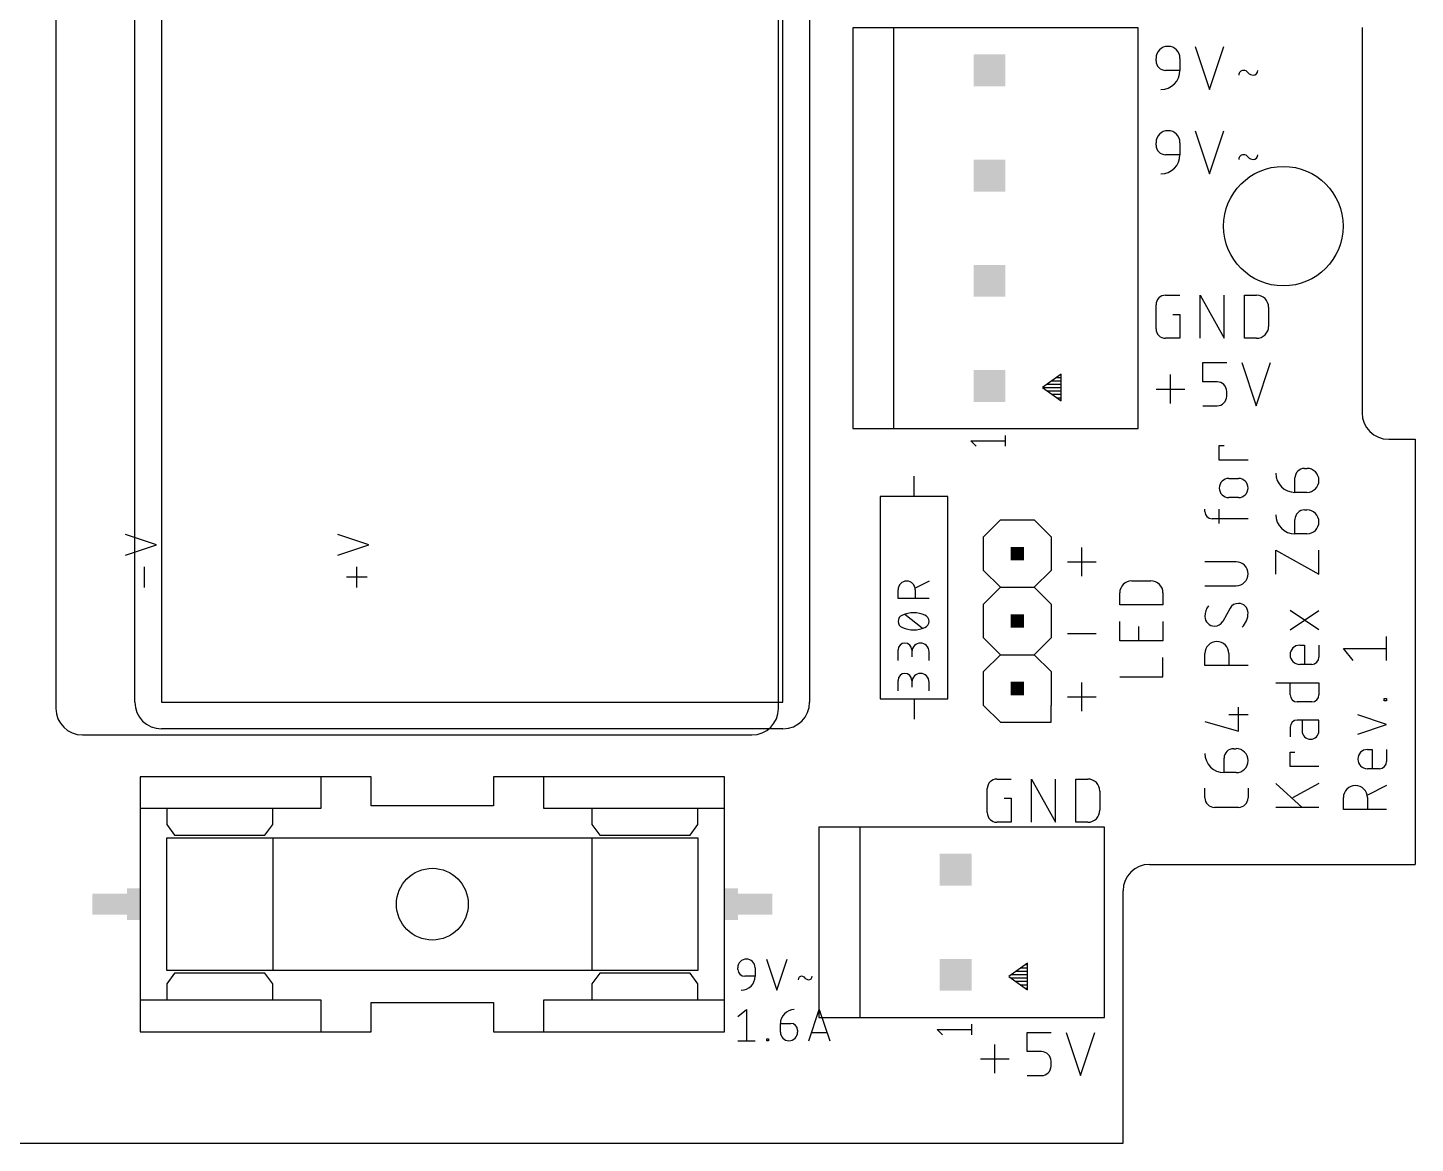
# Model space of a CAD drawing. Extents: x 0 to 124, y 0 to 91.
# Drawn here: x 71.3 to 123.5, y 0 to 42 of the extents above; entities that cross this region are included whole.
import ezdxf

# ---------------------------------------------------------------- set-up
doc = ezdxf.new("R2010")
doc.units = 0
for name, color, linetype in [('20', 30, 'CONTINUOUS'), ('21', 253, 'CONTINUOUS'), ('51', 253, 'CONTINUOUS')]:
    doc.layers.add(name, color=color, linetype=linetype)

# ---------------------------------------------------------------- blocks, each defined once
blk = doc.blocks.new('RECT')
blk.add_solid([(-0.5, -0.5), (0.5, -0.5), (-0.5, 0.5), (0.5, 0.5)])

msp = doc.modelspace()

# ---------------------------------------------------------------- linework, layer by layer
at = {"layer": '20'}
for p, q in [((121.5, 42), (121.5, 27.5)), ((122.5, 26.5), (123.5, 26.5)), ((123.5, 26.5), (123.5, 10.5)), ((113.5, 10.5), (123.5, 10.5)), ((112.5, 0), (112.5, 9.5)), ((11, 0), (112.5, 0))]:
    msp.add_line(p, q, dxfattribs=at)
for centre, radius in [((118.5352, 34.5249), 2.25), ((86.5, 9), 1.35)]:
    msp.add_circle(centre, radius, dxfattribs=at)
for centre, start, end in [((122.5, 27.5), 180, 270), ((113.5, 9.5), 90, 180)]:
    msp.add_arc(centre, 1, start, end, dxfattribs=at)
at = {"layer": '21'}
for p, q in [((72.33, 66.77), (72.33, 16.37)), ((99.53, 16.37), (99.53, 66.77)), ((75.3, 16.6), (75.3, 60.4)), ((76.3, 60.4), (76.3, 16.6)), ((99.7, 16.6), (99.7, 60.4)), ((100.7, 60.4), (100.7, 16.6)), ((103.8738, 41.9888), (102.3238, 41.9888)), ((102.3238, 41.9888), (102.3238, 26.9088)), ((113.0738, 41.9888), (103.8738, 41.9888)), ((103.8738, 26.9088), (103.8738, 41.9888)), ((113.0738, 26.9088), (113.0738, 41.9888)), ((115.214, 41.294), (115.7559, 39.6684)), ((115.7559, 39.6684), (116.2977, 41.294)), ((113.7412, 40.7522), (113.7412, 40.8425)), ((114.6443, 40.8425), (114.6443, 40.3909)), ((114.6443, 40.3909), (114.1024, 40.3909)), ((113.7412, 37.5772), (113.7412, 37.6675)), ((114.6443, 37.6675), (114.6443, 37.2159)), ((115.214, 38.1191), (115.7559, 36.4935)), ((115.7559, 36.4935), (116.2977, 38.1191)), ((114.6443, 37.2159), (114.1024, 37.2159)), ((114.1024, 31.9278), (114.6443, 31.9278)), ((115.4085, 30.3022), (115.4085, 31.9278)), ((115.4085, 31.9278), (116.3116, 30.3022)), ((116.3116, 30.3022), (116.3116, 31.9278)), ((117.0759, 30.3022), (117.0759, 31.9278)), ((117.0759, 31.9278), (117.5274, 31.9278)), ((113.7412, 30.6634), (113.7412, 31.5666)), ((117.979, 31.4762), (117.979, 30.7538)), ((114.3734, 31.2053), (114.6443, 31.2053)), ((114.6443, 31.2053), (114.6443, 30.3022)), ((114.6443, 30.3022), (114.1024, 30.3022)), ((117.5274, 30.3022), (117.0759, 30.3022)), ((115.4988, 28.6653), (115.4988, 29.3878)), ((115.4988, 29.3878), (116.4019, 29.3878)), ((116.9717, 29.3878), (117.5135, 27.7622)), ((117.5135, 27.7622), (118.0554, 29.3878)), ((110.1737, 28.9488), (109.4738, 28.4488)), ((110.0061, 28.829), (110.1737, 28.829)), ((110.1737, 27.9488), (110.1737, 28.9488)), ((114.2831, 27.8525), (114.2831, 28.9362)), ((109.4738, 28.4488), (110.1737, 27.9488)), ((109.4748, 28.448), (110.1737, 28.448)), ((109.6505, 28.575), (110.1737, 28.575)), ((109.6526, 28.321), (110.1737, 28.321)), ((109.8283, 28.702), (110.1737, 28.702)), ((113.7412, 28.3944), (114.8249, 28.3944)), ((116.0407, 28.6653), (115.4988, 28.6653)), ((116.4019, 28.1234), (116.4019, 28.3041)), ((109.8304, 28.194), (110.1737, 28.194)), ((110.0082, 28.067), (110.1737, 28.067)), ((115.4988, 27.7622), (116.0407, 27.7622)), ((102.3238, 26.9088), (103.8738, 26.9088)), ((103.8738, 26.9088), (113.0738, 26.9088)), ((108.0738, 26.2488), (108.0738, 26.6487)), ((106.9738, 26.2488), (106.7738, 26.4488)), ((106.7738, 26.4488), (108.0738, 26.4488)), ((116.1231, 25.7216), (116.1231, 26.2635)), ((116.1231, 26.2635), (116.3037, 26.2635)), ((117.2068, 25.7216), (116.1231, 25.7216)), ((104.6325, 24.3525), (104.6325, 25.1145)), ((119.3319, 25.4067), (119.4222, 25.4067)), ((116.4843, 25.0288), (116.8456, 25.0288)), ((118.9707, 24.5036), (118.9707, 25.0454)), ((103.3625, 24.3525), (103.3625, 16.7325)), ((105.9025, 24.3525), (103.3625, 24.3525)), ((105.9025, 16.7325), (105.9025, 24.3525)), ((116.8456, 24.3063), (116.4843, 24.3063)), ((119.4222, 24.5036), (118.9707, 24.5036)), ((115.5812, 23.7803), (115.5812, 23.8706)), ((117.2068, 23.5093), (115.8521, 23.5093)), ((116.1231, 23.3287), (116.1231, 23.8706)), ((119.3319, 23.8436), (119.4222, 23.8436)), ((107.2538, 22.8338), (107.8888, 23.4688)), ((107.8888, 23.4688), (109.1588, 23.4688)), ((109.1588, 23.4688), (109.7938, 22.8338)), ((118.9707, 22.9405), (118.9707, 23.4823)), ((76.1142, 22.5295), (74.9458, 22.9189)), ((74.9458, 22.14), (76.1142, 22.5295)), ((84.1142, 22.5295), (82.9458, 22.9189)), ((82.9458, 22.14), (84.1142, 22.5295)), ((107.2538, 21.5638), (107.2538, 22.8338)), ((109.7938, 22.8338), (109.7938, 21.5638)), ((119.4222, 22.9405), (118.9707, 22.9405)), ((110.9493, 21.3438), (110.9493, 22.4275)), ((118.2482, 21.4294), (118.2482, 22.3325)), ((118.2482, 22.3325), (119.8738, 21.4294)), ((119.8738, 21.4294), (119.8738, 22.3325)), ((75.6598, 20.9208), (75.6598, 21.6997)), ((83.6598, 20.9208), (83.6598, 21.6997)), ((107.8888, 20.9288), (107.2538, 21.5638)), ((109.7938, 21.5638), (109.1588, 20.9288)), ((110.4075, 21.8856), (111.4912, 21.8856)), ((116.7552, 21.8887), (115.5812, 21.8887)), ((84.0493, 21.3103), (83.2704, 21.3103)), ((105.2005, 21.1606), (104.6812, 20.901)), ((107.2538, 20.2937), (107.8888, 20.9288)), ((107.8888, 20.9288), (109.1588, 20.9288)), ((109.1588, 20.9288), (109.7938, 20.2937)), ((112.8275, 21.1723), (113.55, 21.1723)), ((115.5812, 20.9856), (116.7552, 20.9856)), ((104.032, 20.5115), (104.032, 20.8361)), ((105.2005, 20.5115), (104.032, 20.5115)), ((104.6812, 20.8361), (104.6812, 20.5115)), ((112.376, 20.2692), (112.376, 20.7207)), ((114.0016, 20.7207), (114.0016, 20.2692)), ((104.9408, 19.388), (104.2917, 19.9072)), ((107.2538, 19.0237), (107.2538, 20.2937)), ((109.7938, 20.2937), (109.7938, 19.0237)), ((114.0016, 20.2692), (112.376, 20.2692)), ((116.5295, 20.1449), (116.2585, 19.6482)), ((119.8738, 19.3314), (118.7901, 20.0539)), ((118.7901, 19.3314), (119.8738, 20.0539)), ((112.376, 18.9174), (112.376, 19.6399)), ((113.0984, 18.9174), (113.0984, 19.4593)), ((114.0016, 19.6399), (114.0016, 18.9174)), ((107.8888, 18.3888), (107.2538, 19.0237)), ((109.7938, 19.0237), (109.1588, 18.3888)), ((110.4075, 19.1869), (111.4912, 19.1869)), ((114.0016, 18.9174), (112.376, 18.9174)), ((122.4213, 18.1793), (122.4213, 19.0824)), ((104.032, 18.18), (104.032, 18.5695)), ((104.5513, 18.5695), (104.5513, 18.3099)), ((105.2005, 18.18), (105.2005, 18.5046)), ((107.2538, 17.7538), (107.8888, 18.3888)), ((107.8888, 18.3888), (109.1588, 18.3888)), ((109.1588, 18.3888), (109.7938, 17.7538)), ((114.0016, 17.5627), (114.0016, 18.2852)), ((115.5812, 17.9846), (115.5812, 18.4362)), ((116.4843, 18.4362), (116.4843, 17.9846)), ((119.1513, 18.7513), (119.3319, 18.7513)), ((119.3319, 18.7513), (119.3319, 18.0288)), ((119.8738, 18.7513), (119.8738, 18.2997)), ((121.1569, 18.1793), (120.7957, 18.6308)), ((120.7957, 18.6308), (122.4213, 18.6308)), ((117.2068, 17.9846), (115.5812, 17.9846)), ((119.6029, 18.0288), (119.1513, 18.0288)), ((104.032, 17.0371), (104.032, 17.4265)), ((104.5513, 17.4265), (104.5513, 17.1669)), ((105.2005, 17.0371), (105.2005, 17.3616)), ((107.2538, 16.4838), (107.2538, 17.7538)), ((109.7938, 17.7538), (109.7938, 16.4838)), ((110.9493, 16.2638), (110.9493, 17.3475)), ((112.376, 17.5627), (114.0016, 17.5627)), ((118.2482, 17.3371), (119.8738, 17.3371)), ((118.7901, 16.8856), (118.7901, 17.3371)), ((119.8738, 17.3371), (119.8738, 16.8856)), ((103.3625, 16.7325), (105.9025, 16.7325)), ((104.6325, 16.7325), (104.6325, 15.9705)), ((110.4075, 16.8056), (111.4912, 16.8056)), ((122.331, 16.6578), (122.331, 16.7481)), ((122.331, 16.7481), (122.4213, 16.7481)), ((122.4213, 16.7481), (122.4213, 16.6578)), ((76.3, 16.6), (99.7, 16.6)), ((107.2538, 16.4838), (107.8888, 15.8488)), ((109.7938, 15.8488), (109.7938, 16.4838)), ((116.8456, 15.5146), (116.8456, 16.4177)), ((119.6029, 16.6146), (119.061, 16.6146)), ((122.4213, 16.6578), (122.331, 16.6578)), ((107.8888, 15.8488), (109.1588, 15.8488)), ((109.1588, 15.8488), (109.7938, 15.8488)), ((115.5812, 15.8759), (116.8456, 15.5146)), ((116.4843, 16.1468), (117.2068, 16.1468)), ((119.8738, 15.9303), (119.061, 15.9303)), ((119.2416, 15.9303), (119.2416, 15.5239)), ((119.8738, 15.5239), (119.8738, 15.9303)), ((122.4213, 15.7651), (121.3376, 16.1264)), ((121.3376, 15.4039), (122.4213, 15.7651)), ((73.33, 15.37), (98.53, 15.37)), ((99.7, 15.6), (76.3, 15.6)), ((118.7901, 15.6594), (118.7901, 15.2981)), ((116.6649, 14.8546), (116.7552, 14.8546)), ((118.7901, 14.1816), (118.7901, 14.7234)), ((118.7901, 14.7234), (118.9707, 14.7234)), ((121.6988, 14.8238), (121.8794, 14.8238)), ((121.8794, 14.8238), (121.8794, 14.1013)), ((122.4213, 14.8238), (122.4213, 14.3722)), ((116.3037, 13.9515), (116.3037, 14.4934)), ((119.8738, 14.1816), (118.7901, 14.1816)), ((75.5, 13.8), (75.5, 5.4)), ((82.3, 13.8), (75.5, 13.8)), ((84.2, 13.8), (82.3, 13.8)), ((82.3, 13.8), (82.3, 12.6)), ((84.2, 12.7), (84.2, 13.8)), ((90.7, 13.8), (88.8, 13.8)), ((88.8, 13.8), (88.8, 12.7)), ((97.5, 13.8), (90.7, 13.8)), ((90.7, 12.6), (90.7, 13.8)), ((97.5, 12.6), (97.5, 13.8)), ((107.7524, 13.7103), (108.2943, 13.7103)), ((109.0585, 12.0847), (109.0585, 13.7103)), ((109.0585, 13.7103), (109.9616, 12.0847)), ((109.9616, 12.0847), (109.9616, 13.7103)), ((110.7259, 12.0847), (110.7259, 13.7103)), ((110.7259, 13.7103), (111.1774, 13.7103)), ((116.7552, 13.9515), (116.3037, 13.9515)), ((122.1504, 14.1013), (121.6988, 14.1013)), ((107.3912, 12.4459), (107.3912, 13.3491)), ((111.629, 13.2587), (111.629, 12.5363)), ((115.5812, 13.0062), (115.5812, 13.3674)), ((117.2068, 13.3674), (117.2068, 13.0062)), ((118.2482, 13.5481), (119.2416, 12.645)), ((119.8738, 13.5481), (118.8804, 13.0062)), ((122.4213, 13.4643), (121.6988, 13.1031)), ((82.3, 12.6), (75.5, 12.6)), ((76.5, 12.6), (76.5, 12)), ((80.5, 12), (80.5, 12.6)), ((88.8, 12.7), (84.2, 12.7)), ((92.5, 12.6), (90.7, 12.6)), ((96.5, 12.6), (92.5, 12.6)), ((92.5, 12.6), (92.5, 12)), ((97.5, 12.6), (96.5, 12.6)), ((96.5, 12), (96.5, 12.6)), ((97.5, 4.2), (97.5, 12.6)), ((108.0234, 12.9878), (108.2943, 12.9878)), ((108.2943, 12.9878), (108.2943, 12.0847)), ((116.8456, 12.645), (115.9424, 12.645)), ((119.8738, 12.645), (118.2482, 12.645)), ((120.7957, 12.5612), (120.7957, 13.0128)), ((122.4213, 12.5612), (120.7957, 12.5612)), ((121.6988, 13.0128), (121.6988, 12.5612)), ((108.2943, 12.0847), (107.7524, 12.0847)), ((111.1774, 12.0847), (110.7259, 12.0847)), ((76.5, 12), (76.8, 11.6)), ((76.5, 6.5), (76.5, 11.5)), ((76.5, 11.5), (80.5, 11.5)), ((76.5, 11.5), (80.5, 11.5)), ((76.8, 11.6), (80.2, 11.6)), ((80.2, 11.6), (80.5, 12)), ((80.5, 11.5), (92.5, 11.5)), ((80.5, 11.5), (80.5, 6.5)), ((92.5, 12), (92.8, 11.6)), ((92.5, 11.5), (96.5, 11.5)), ((92.5, 11.5), (92.5, 6.5)), ((92.5, 11.5), (96.5, 11.5)), ((92.8, 11.6), (96.2, 11.6)), ((96.2, 11.6), (96.5, 12)), ((96.5, 11.5), (96.5, 6.5)), ((102.6038, 11.8987), (101.0538, 11.8987)), ((101.0538, 11.8987), (101.0538, 4.7388)), ((111.8038, 11.8987), (102.6038, 11.8987)), ((102.6038, 4.7388), (102.6038, 11.8987)), ((111.8038, 4.7388), (111.8038, 11.8987)), ((99.0776, 6.9342), (99.4671, 5.7658)), ((99.4671, 5.7658), (99.8566, 6.9342)), ((80.5, 6.5), (76.5, 6.5)), ((80.5, 6.5), (76.5, 6.5)), ((76.8, 6.4), (76.5, 6)), ((80.2, 6.4), (76.8, 6.4)), ((80.5, 6), (80.2, 6.4)), ((92.5, 6.5), (80.5, 6.5)), ((96.5, 6.5), (92.5, 6.5)), ((96.5, 6.5), (92.5, 6.5)), ((92.8, 6.4), (92.5, 6)), ((96.2, 6.4), (92.8, 6.4)), ((96.5, 6), (96.2, 6.4)), ((97.9995, 6.5447), (97.9995, 6.6096)), ((98.6487, 6.2851), (98.2592, 6.2851)), ((98.6487, 6.6096), (98.6487, 6.2851)), ((108.9038, 6.7788), (108.2037, 6.2788)), ((108.2037, 6.2788), (108.9038, 5.7788)), ((108.3035, 6.35), (108.9038, 6.35)), ((108.4813, 6.477), (108.9038, 6.477)), ((108.6591, 6.604), (108.9038, 6.604)), ((108.8369, 6.731), (108.9038, 6.731)), ((108.9038, 5.7788), (108.9038, 6.7788)), ((76.5, 6), (76.5, 5.4)), ((80.5, 5.4), (80.5, 6)), ((92.5, 6), (92.5, 5.4)), ((96.5, 5.4), (96.5, 6)), ((108.2818, 6.223), (108.9038, 6.223)), ((108.4596, 6.096), (108.9038, 6.096)), ((108.6374, 5.969), (108.9038, 5.969)), ((108.8152, 5.842), (108.9038, 5.842)), ((75.5, 5.4), (75.5, 4.2)), ((75.5, 5.4), (76.5, 5.4)), ((76.5, 5.4), (80.5, 5.4)), ((80.5, 5.4), (82.3, 5.4)), ((82.3, 5.4), (82.3, 4.2)), ((84.2, 4.2), (84.2, 5.3)), ((84.2, 5.3), (88.8, 5.3)), ((88.8, 5.3), (88.8, 4.2)), ((90.7, 4.2), (90.7, 5.4)), ((90.7, 5.4), (97.5, 5.4)), ((97.9995, 4.7696), (98.3241, 5.0292)), ((98.3241, 5.0292), (98.3241, 3.8608)), ((100.6778, 3.8608), (101.0673, 5.0292)), ((101.0538, 4.7388), (102.6038, 4.7388)), ((101.0673, 5.0292), (101.4568, 3.8608)), ((102.6038, 4.7388), (111.8038, 4.7388)), ((75.5, 4.2), (82.3, 4.2)), ((82.3, 4.2), (84.2, 4.2)), ((88.8, 4.2), (90.7, 4.2)), ((90.7, 4.2), (97.5, 4.2)), ((99.5997, 4.5099), (99.9892, 4.5099)), ((99.5997, 4.1854), (99.5997, 4.5099)), ((100.2489, 4.2503), (100.2489, 4.1854)), ((105.7037, 4.0788), (105.5038, 4.2788)), ((105.5038, 4.2788), (106.8038, 4.2788)), ((106.8038, 4.0788), (106.8038, 4.4787)), ((97.9995, 3.8608), (98.6487, 3.8608)), ((99.0917, 3.8608), (99.0917, 3.9257)), ((99.0917, 3.9257), (99.1567, 3.9257)), ((99.1567, 3.8608), (99.0917, 3.8608)), ((99.1567, 3.9257), (99.1567, 3.8608)), ((101.3594, 4.1529), (100.7752, 4.1529)), ((107.6718, 2.6363), (107.6718, 3.72)), ((108.8876, 3.4491), (108.8876, 4.1715)), ((108.8876, 4.1715), (109.7907, 4.1715)), ((110.3604, 4.1715), (110.9023, 2.5459)), ((110.9023, 2.5459), (111.4441, 4.1715)), ((107.13, 3.1781), (108.2137, 3.1781)), ((109.4295, 3.4491), (108.8876, 3.4491)), ((109.7907, 2.9072), (109.7907, 3.0878)), ((108.8876, 2.5459), (109.4295, 2.5459))]:
    msp.add_line(p, q, dxfattribs=at)
for centre, radius, start, end in [((114.1928, 40.8425), 0.4516, 0, 180), ((114.1024, 40.7522), 0.3612, 180, 270), ((113.9218, 40.3909), 0.7225, 270, 0), ((117.0342, 40.2103), 0.1806, 89.999, 180), ((117.0342, 40.1652), 0.2258, 36.8696, 89.9995), ((117.3954, 40.4361), 0.2258, 216.8693, 270.0014), ((117.3954, 40.3909), 0.1806, 270.002, 359.999), ((114.1928, 37.6675), 0.4516, 0, 180), ((114.1024, 37.5772), 0.3612, 180, 270), ((113.9218, 37.2159), 0.7225, 270, 0), ((117.0342, 37.0353), 0.1806, 89.999, 180), ((117.0342, 36.9902), 0.2258, 36.8696, 89.9995), ((117.3954, 37.2611), 0.2258, 216.8693, 270.0014), ((117.3954, 37.2159), 0.1806, 270.002, 359.999), ((114.1024, 31.5666), 0.3612, 90.0005, 180), ((117.5274, 31.4762), 0.4516, 0, 90), ((114.1024, 30.6634), 0.3612, 180, 270), ((117.5274, 30.7538), 0.4516, 269.9996, 0), ((116.0407, 28.3041), 0.3612, 0, 90), ((116.0407, 28.1234), 0.3612, 270, 0), ((118.9707, 25.2261), 0.7225, 180.0005, 270), ((119.3319, 25.0454), 0.3612, 90, 180), ((119.4222, 24.9551), 0.4516, 270, 90), ((116.4843, 24.6676), 0.3612, 90, 270), ((116.8456, 24.6676), 0.3612, 270, 90), ((115.8521, 23.7803), 0.2709, 180.0013, 270), ((118.9707, 23.6629), 0.7225, 180.0005, 270), ((119.3319, 23.4823), 0.3612, 90, 180), ((119.4222, 23.392), 0.4516, 270, 90), ((116.7552, 21.4371), 0.4516, 270, 90), ((104.3566, 20.8361), 0.3246, 0, 180), ((112.8275, 20.7207), 0.4516, 90, 180), ((113.55, 20.7207), 0.4516, 359.9996, 90), ((104.2722, 19.6476), 0.2402, 108.924, 180.0001), ((104.6163, 19.0093), 0.9629, 90.0001, 115.9889), ((104.6163, 19.0093), 0.9629, 64.0112, 90), ((104.9603, 19.6476), 0.2402, 0, 71.0747), ((116.2585, 19.8288), 0.6773, 143.1296, 180), ((116.8456, 19.9587), 0.3669, 90, 149.4898), ((116.8456, 19.9643), 0.3612, 0, 90), ((116.4437, 19.9643), 0.7631, 314.7608, 359.9999), ((104.2722, 19.6476), 0.2402, 180, 251.0758), ((104.6163, 20.2859), 0.9629, 244.0111, 269.9999), ((104.6163, 20.2859), 0.9629, 270, 295.9888), ((104.9603, 19.6476), 0.2402, 288.9254, 359.9998), ((115.9424, 19.8288), 0.3612, 180, 270), ((115.9424, 19.8345), 0.3669, 269.9998, 329.49), ((104.2917, 18.5695), 0.2596, 0, 180), ((104.8759, 18.5046), 0.3246, 0, 180), ((116.0328, 18.4362), 0.4516, 0, 180), ((119.1513, 18.39), 0.3612, 90, 270), ((119.6029, 18.2997), 0.2709, 270, 0), ((104.2917, 17.4265), 0.2596, 0, 180), ((104.8759, 17.3616), 0.3246, 0, 180), ((119.061, 16.8856), 0.2709, 180, 270), ((119.6029, 16.8856), 0.2709, 270, 0), ((73.33, 16.37), 1, 180, 270), ((76.3, 16.6), 1, 180, 270), ((98.53, 16.37), 1, 270, 0), ((99.7, 16.6), 1, 270, 0), ((119.061, 15.6594), 0.2709, 90, 180), ((119.5577, 15.5239), 0.3161, 180, 0), ((116.3037, 14.674), 0.7225, 180.0005, 270), ((116.6649, 14.4934), 0.3612, 90, 180), ((116.7552, 14.4031), 0.4516, 270, 90), ((121.6988, 14.4625), 0.3612, 90, 270), ((122.1504, 14.3722), 0.2709, 270, 0), ((107.7524, 13.3491), 0.3612, 90.0005, 180), ((111.1774, 13.2587), 0.4516, 0, 90), ((121.2473, 13.0128), 0.4516, 0, 180), ((111.1774, 12.5363), 0.4516, 269.9996, 0), ((115.9424, 13.0062), 0.3613, 180.001, 270), ((116.8456, 13.0062), 0.3612, 270, 0), ((107.7524, 12.4459), 0.3612, 180, 270), ((98.3241, 6.6096), 0.3246, 0, 180), ((98.2592, 6.5447), 0.2596, 180, 270), ((98.1294, 6.2851), 0.5193, 270, 0), ((100.4041, 6.1553), 0.1298, 89.9986, 180), ((100.4041, 6.1228), 0.1623, 36.8699, 89.9989), ((100.6637, 6.2851), 0.1298, 270.0014, 0), ((100.6637, 6.3175), 0.1623, 216.8697, 270.0013), ((100.119, 4.5099), 0.5193, 90.0003, 180), ((99.9243, 4.1854), 0.3246, 180, 0), ((99.9892, 4.2503), 0.2596, 0, 90), ((109.4295, 3.0878), 0.3612, 0, 90), ((109.4295, 2.9072), 0.3612, 270, 0)]:
    msp.add_arc(centre, radius, start, end, dxfattribs=at)

# ---------------------------------------------------------------- block references
at = {"layer": '21', "xscale": 0.5, "yscale": 1.2}
for p in [(75.25, 9), (97.75, 9)]:
    msp.add_blockref('RECT', p, dxfattribs=at)
at = {"layer": '51', "rotation": 90}
for p, xscale, yscale in [((107.4738, 40.3888), 1.2, 1.2), ((107.4738, 36.4288), 1.2, 1.2), ((107.4738, 32.4688), 1.2, 1.2), ((107.4738, 28.5088), 1.2, 1.2), ((108.5238, 22.1988), 0.508, 0.508), ((108.5238, 19.6588), 0.508, 0.508), ((108.5238, 17.1188), 0.508, 0.508), ((106.2037, 10.2988), 1.2, 1.2), ((106.2037, 6.3388), 1.2, 1.2)]:
    msp.add_blockref('RECT', p, dxfattribs=dict(at, xscale=xscale, yscale=yscale))
at = {"layer": '51', "xscale": 1.3, "yscale": 0.8}
for p in [(74.35, 9), (98.65, 9)]:
    msp.add_blockref('RECT', p, dxfattribs=at)

doc.saveas('drawing.dxf')
